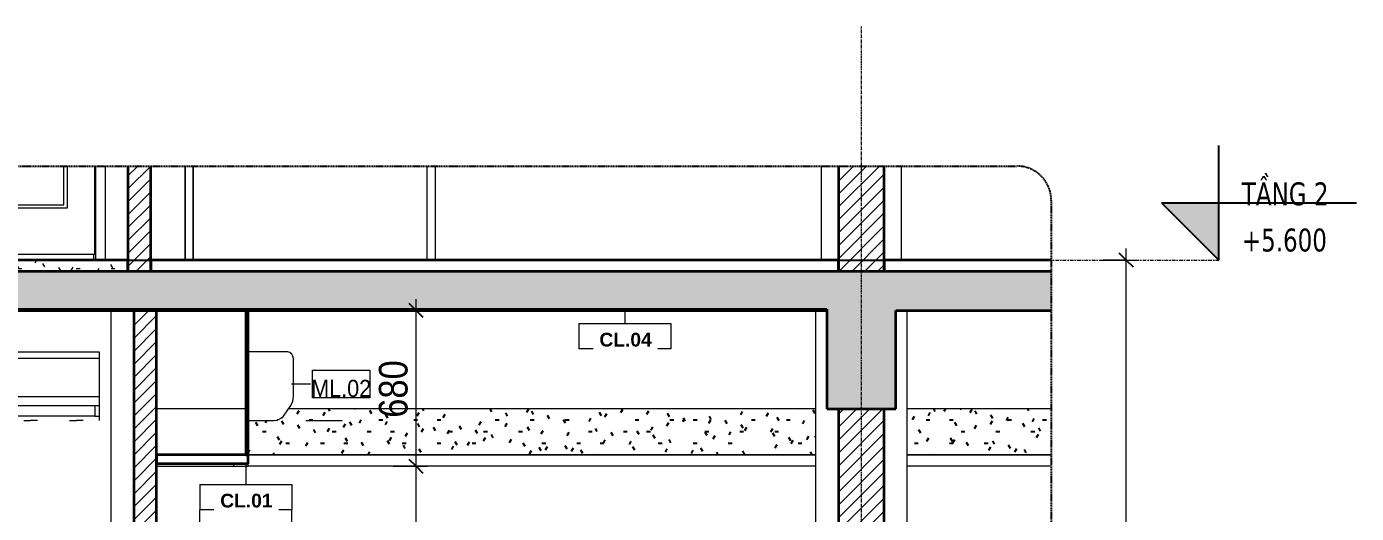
# Model space of a CAD drawing. Header units: millimetres. Extents: x 66631 to 260610, y 416 to 78637.
# Drawn here: x 151624 to 157426, y 4494 to 6619 of the extents above; entities that cross this region are included whole.
import ezdxf

# ---------------------------------------------------------------- set-up
doc = ezdxf.new("R2010")
doc.units = ezdxf.units.MM
for name, pattern in [('Centre', [31.75, 6.35, -4.7625, 15.875, -4.7625]), ('Dash', [6, 3, -3]), ('Grid Line', [22.225, 12.7, -3.175, 3.175, -3.175]), ('Hidden', [7.14375, 4.7625, -2.38125]), ('IMPORT-CENTER _2_', [40.64, 25.4, -5.08, 5.08, -5.08])]:
    doc.linetypes.add(name, pattern=pattern)
for name, color, linetype, lineweight in [('0-5', 130, 'Continuous', 5), ('A-ANNO-DIMS', 211, 'Continuous', 9), ('A-ANNO-DIMS-50', 211, 'Continuous', 9), ('A-CLNG', 13, 'Continuous', 18), ('A-CLNG-1', 250, 'Continuous', 35), ('A-CLNG-2', 7, 'Continuous', 18), ('A-CLNG-FNSH-1', 7, 'Continuous', 18), ('A-CLNG-IDEN', 151, 'Continuous', 9), ('A-CLNG-PATT-1', 7, 'Continuous', 18), ('A-CLNG-PATT-2', 31, 'Continuous', 25), ('A-DETL-GENF', 92, 'Continuous', 18), ('A-DETL-GENF-4', 92, 'Hidden', 25), ('A-DETL-GENF-5', 9, 'Continuous', 18), ('A-DETL-GENF-HDLN-1', 7, 'Dash', 18), ('A-DETL-MEDM', 33, 'Continuous', 35), ('A-DOOR', 31, 'Continuous', 18), ('A-DOOR-3', 7, 'Continuous', 18), ('A-DOOR-FRAM-1', 31, 'Continuous', 18), ('A-FLOR-FNSH-1', 250, 'Continuous', 35), ('A-FLOR-LEVL', 51, 'Continuous', 9), ('A-FLOR-LEVL-1', 51, 'Continuous', 25), ('A-FLOR-LEVL-2', 51, 'Centre', 9), ('A-FLOR-PATT-1', 253, 'Continuous', 18), ('A-FLOR-PATT-3', 67, 'Continuous', 18), ('A-WALL', 113, 'Continuous', 18), ('A-WALL-2', 250, 'Continuous', 35), ('A-WALL-3', 7, 'Continuous', 18), ('A-WALL-PATT-1', 9, 'Continuous', 18), ('A-WALL-PATT-2', 111, 'Continuous', 18), ('G-IMPT', 8, 'Continuous', 18), ('G-IMPT-4', 8, 'IMPORT-CENTER _2_', 18), ('M-EQPM', 50, 'Continuous', 18), ('M-EQPM-2', 7, 'Continuous', 18), ('M-EQPM-3', 50, 'Continuous', 25), ('M-EQPM-IDEN', 50, 'Continuous', 9), ('S-BEAM-2', 7, 'Continuous', 18), ('S-COLS-9', 7, 'Continuous', 18), ('S-GRID-1', 1, 'Grid Line', 9)]:
    doc.layers.add(name, color=color, linetype=linetype, lineweight=lineweight)
doc.styles.add('Arial_2', font='arial.ttf', dxfattribs={"width": 0.9, "height": 75})
doc.styles.add('Arial_B_3', font='arialbd.ttf', dxfattribs={"height": 60})
doc.styles.add('Tahoma_B_1', font='tahomabd.ttf', dxfattribs={"width": 0.85, "height": 100})
doc.styles.add('UTM Avo', font='', dxfattribs={"width": 0.9, "height": 125})
doc.styles.get('UTM Avo').set_extended_font_data('UTM Avo')
doc.dimstyles.new('1_Dim_chi_tiet_2_5', dxfattribs={"dimscale": 304.8, "dimtxt": 124.912619, "dimasz": 0.19685, "dimexe": 0.164042, "dimexo": 0.0625, "dimgap": 0.016404, "dimtad": 1, "dimdec": 0, "dimrnd": 5, "dimzin": 0, "dimdsep": 46, "dimtxsty": 'UTM Avo', "dimblk1": 'OBLIQUE', "dimblk2": 'OBLIQUE', "dimsah": 1, "dimcen": 0.09, "dimdle": 0.164042, "dimazin": 0, "dimtfac": 1, "dimtdec": 4, "dimtix": 1, "dimtmove": 0, "dimatfit": 3, "dimfxl": 0.328084, "dimfxlon": 1, "dimtvp": 1, "dimtolj": 1, "dimtzin": 0, "dimarcsym": 2})
pattern_1 = [(50, (-72898.96, 15875), (364.368, -31.878), [38.1, -419.1]), (355, (-72898.96, 15875), (-70.486, 382.113), [30.48, -335.28]), (100.451, (-72868.6, 15872.34), (293.885, 350.233), [32.38, -356.18]), (46.184, (-72898.96, 15976.6), (542.158, -84.086), [57.15, -628.65]), (96.636, (-72853.8, 15969.6), (474.805, 494.855), [48.57, -534.27]), (351.184, (-72898.96, 15976.6), (474.81, 494.85), [45.72, -502.92]), (21, (-72848.15, 15951.2), (303.2285, -204.5305), [38.1, -419.1]), (326, (-72848.15, 15951.2), (123.604, 368.376), [30.48, -335.28]), (71.451, (-72822.9, 15934.16), (426.834, 163.843), [32.38, -356.18]), (37.5, (-72898.96, 15875), (6.1766, 169.1102), [3.353, -327.863, 3.353, -337.007, -336.55]), (37.5, (-72898.96, 15875), (6.1766, 169.1102), [-671.576, 3.353, -333.197]), (7.5, (-72898.96, 15875), (133.639, 200.3615), [3.353, -190.703, 3.353, -320.243, -128.27]), (7.5, (-72898.96, 15875), (133.639, 200.3615), [-517.652, 3.353, -124.917]), (327.5, (-73012.24, 15875), (271.1818, -11.4584), [3.353, -123.647, 3.353, -392.887, -525.78]), (327.5, (-73012.24, 15875), (271.1818, -11.4584), [-523.24, 3.353, -522.427]), (317.5, (-73063.04, 15875), (296.2585, 50.853), [3.353, -161.747, 3.353, -259.791, -373.38]), (317.5, (-73063.04, 15875), (296.2585, 50.853), [-428.244, 3.353, -370.027]), (45, (-72898.96, 15875), (-125.7236, 125.7236), []), (45, (-72898.96, 16065.5), (-125.7236, 125.7236), [])]
pattern_2 = [(0, (-72898.955, 15875), (203.2, 50.8), [16.764, -135.636, 16.764, -135.636, -812.8]), (0, (-72898.955, 15875), (203.2, 50.8), [-304.8, 16.764, -288.036, 16.764, -135.636, -355.6]), (0, (-72898.955, 15875), (203.2, 50.8), [-762, 16.764, -84.836, 16.764, -237.236]), (120, (-72822.755, 15900.4), (-145.5941, 150.57636), [16.764, -135.636, 16.764, -135.636, -812.8]), (120, (-72822.755, 15900.4), (-145.5941, 150.57636), [-304.8, 16.764, -288.036, 16.764, -135.636, -355.6]), (120, (-72822.755, 15900.4), (-145.5941, 150.57636), [-762, 16.764, -84.836, 16.764, -237.236]), (240, (-72797.355, 16002), (-57.6059, -201.37636), [16.764, -135.636, 16.764, -135.636, -812.8]), (240, (-72797.355, 16002), (-57.6059, -201.37636), [-304.8, 16.764, -288.036, 16.764, -135.636, -355.6]), (240, (-72797.355, 16002), (-57.6059, -201.37636), [-762, 16.764, -84.836, 16.764, -237.236])]
pattern_3 = [(45, (-72898.955, 15875), (-28.28427, 28.28427), [])]
pattern_4 = [(45, (151520.05, 15875), (-28.28427, 28.28427), [])]

# ---------------------------------------------------------------- blocks, each defined once
blk = doc.blocks.new('NCV_TKTC_KET CAU_rvt-7-TKCS_CĂN HỘ LOẠI 1B - MẶT CẮT 6')
at = {"layer": 'A-FLOR-PATT-1'}
h = blk.add_hatch(dxfattribs=at)
h.set_pattern_fill('FP_24', color=256, style=0, pattern_type=2)
h.set_pattern_definition(pattern_1)
h.paths.add_polyline_path([(-73873.6, 5380), (-69302.6, 5380), (-69302.6, 5385), (-74052.6, 5385), (-74052.6, 5380), (-73992, 5380)])
h.paths.add_polyline_path([(-75827.6, 5380), (-74252.6, 5380), (-74252.6, 5385), (-75952.6, 5385), (-75952.6, 5380)])
h = blk.add_hatch(dxfattribs=at)
h.set_pattern_fill('FP_24', color=256, style=0, pattern_type=2)
h.set_pattern_definition(pattern_1)
h.paths.add_polyline_path([(-73873.6, 5380), (-69302.6, 5380), (-69302.6, 5385), (-74052.6, 5385), (-74052.6, 5380), (-73992, 5380)])
h.paths.add_polyline_path([(-75827.6, 5380), (-74252.6, 5380), (-74252.6, 5385), (-75952.6, 5385), (-75952.6, 5380)])
at = {"layer": 'A-FLOR-FNSH-1'}
blk.add_line((-74052.6, 5380), (-69302.6, 5380), dxfattribs=at)
at = {"layer": 'S-BEAM-2'}
for p, q in [((-71837.6, 4950), (-72227.6, 4950)), ((-69352.6, 4950), (-71652.6, 4950)), ((-68324.1, 4950), (-68952.6, 4950))]:
    blk.add_line(p, q, dxfattribs=at)
at = {"layer": 'S-COLS-9'}
for p, q in [((-69327.6, 6010.3), (-69327.6, 5600)), ((-68977.6, 5600), (-68977.6, 6010.3)), ((-69352.6, 5380), (-69352.6, 2200)), ((-68952.6, 2200), (-68952.6, 5380))]:
    blk.add_line(p, q, dxfattribs=at)
blk = doc.blocks.new('DOOR_CW_01 CANH MO-PANEL KINH - DIW_01-900x2200-CỬA GỖ VÂN LAMINATE-553393-TKCS_CĂN HỘ LOẠI 1B - MẶT CẮT 6')
at = {"layer": 'A-DETL-GENF-HDLN-1'}
blk.add_line((-73312.6, 5600), (-72999.1, 6010.3), dxfattribs=at)
at = {"layer": 'A-DOOR-3'}
for p, q in [((-73352.6, 5600), (-73352.6, 6010.3)), ((-73312.6, 6010.3), (-73312.6, 5600)), ((-73307.6, 6010.3), (-73307.6, 5626)), ((-73187.6, 5826), (-73187.6, 6010.3)), ((-73172.6, 6010.3), (-73172.6, 5841)), ((-72632.6, 5841), (-72632.6, 6010.3)), ((-72617.6, 6010.3), (-72617.6, 5826)), ((-72497.6, 5626), (-72497.6, 6010.3)), ((-72492.6, 5600), (-72492.6, 6010.3)), ((-72452.6, 6010.3), (-72452.6, 5600)), ((-72617.6, 5826), (-73187.6, 5826)), ((-73172.6, 5841), (-72632.6, 5841)), ((-73307.6, 5626), (-72497.6, 5626)), ((-73302.6, 5626), (-73302.6, 5600)), ((-72502.6, 5626), (-72502.6, 5600))]:
    blk.add_line(p, q, dxfattribs=at)
blk = doc.blocks.new('NCV_TKTC_TANG 2_rvt-6-TKCS_CĂN HỘ LOẠI 1B - MẶT CẮT 6')
at = {"layer": 'A-FLOR-PATT-3'}
h = blk.add_hatch(dxfattribs=at)
h.set_pattern_fill('FP_25', color=256, style=0, pattern_type=2)
h.set_pattern_definition(pattern_2)
h.paths.add_polyline_path([(-75952.6, 5550), (-72352.6, 5550), (-72352.6, 5600), (-75952.6, 5600)])
at = {"layer": 'A-WALL-PATT-1'}
h = blk.add_hatch(dxfattribs=at)
h.set_pattern_fill('FP_22', color=256, style=0, pattern_type=2)
h.set_pattern_definition(pattern_3)
h.paths.add_polyline_path([(-72352.6, 5550), (-72252.6, 5550), (-72252.6, 6010.3), (-72352.6, 6010.3), (-72352.6, 5600)])
at = {"layer": 'A-FLOR-FNSH-1'}
for p, q in [((-72352.6, 5600), (-75952.6, 5600)), ((-72352.6, 5550), (-72352.6, 5600)), ((-69252.5, 5600), (-72252.6, 5600)), ((-72252.6, 5600), (-72252.6, 5550)), ((-69252.5, 5550), (-69252.5, 5600)), ((-68324.1, 5600), (-69052.6, 5600)), ((-69052.6, 5600), (-69052.6, 5550))]:
    blk.add_line(p, q, dxfattribs=at)
at = {"layer": 'A-WALL-2'}
for p, q in [((-72352.6, 6010.3), (-72352.6, 5550)), ((-72252.6, 5550), (-72252.6, 6010.3))]:
    blk.add_line(p, q, dxfattribs=at)
at = {"layer": 'A-WALL-3'}
for p, q in [((-72452.6, 6010.3), (-72452.6, 5700)), ((-72452.6, 5700), (-72452.6, 5600))]:
    blk.add_line(p, q, dxfattribs=at)
at = {"layer": 'A-DOOR'}
blk.add_blockref('DOOR_CW_01 CANH MO-PANEL KINH - DIW_01-900x2200-CỬA GỖ VÂN LAMINATE-553393-TKCS_CĂN HỘ LOẠI 1B - MẶT CẮT 6', (0, 0), dxfattribs=at)
blk = doc.blocks.new('CL_01-VÁCH DỰNG THẠCH CAO CĂN HỘ LOẠI 1-11B - CL_01-VÁCH DỰNG THẠCH CAO CĂN HỘ LOẠI 1-11-821613-TKCS_CĂN HỘ LOẠI 1B - MẶT CẮT 6')
at = {"layer": 'A-CLNG-PATT-2'}
h = blk.add_hatch(dxfattribs=at)
h.set_pattern_fill('FP_25', color=256, style=0, pattern_type=2)
h.set_pattern_definition(pattern_2)
h.paths.add_polyline_path([(-68952.6, 4750), (-68324.1, 4750), (-68324.1, 4950), (-68952.6, 4950)])
at = {"layer": 'A-CLNG-2'}
blk.add_line((-68324.1, 4750), (-68952.6, 4750), dxfattribs=at)
blk = doc.blocks.new('CL_01-VÁCH DỰNG THẠCH CAO CĂN HỘ LOẠI 1-11D - CL_01-VÁCH DỰNG THẠCH CAO CĂN HỘ LOẠI 1-11-821661-TKCS_CĂN HỘ LOẠI 1B - MẶT CẮT 6')
at = {"layer": 'A-CLNG-PATT-2'}
h = blk.add_hatch(dxfattribs=at)
h.set_pattern_fill('FP_25', color=256, style=0, pattern_type=2)
h.set_pattern_definition(pattern_2)
h.paths.add_polyline_path([(-69352.6, 4750), (-69352.6, 4950), (-71652.6, 4950), (-71674.2, 4919.1), (-71682.6, 4911.1), (-71692.6, 4905), (-71703.6, 4901.3), (-71715.2, 4900), (-71827.6, 4900), (-71827.6, 4750), (-69391, 4750)])
at = {"layer": 'A-CLNG-1'}
for p, q in [((-71827.6, 5380), (-71837.6, 5380)), ((-71837.6, 5380), (-71837.6, 4750)), ((-71827.6, 4750), (-71827.6, 5380)), ((-71837.6, 4750), (-71827.6, 4750))]:
    blk.add_line(p, q, dxfattribs=at)
at = {"layer": 'A-CLNG-2'}
blk.add_line((-69352.6, 4750), (-71827.6, 4750), dxfattribs=at)
blk = doc.blocks.new('Air_Conditioner_on_wall_20381 - Air_Conditioner_on_wall_20381-806652-TKCS_CĂN HỘ LOẠI 1B - MẶT CẮT 6')
at = {"layer": 'M-EQPM-2'}
for p, q in [((-71655.4, 5200), (-71827.6, 5200)), ((-71630.2, 5004.1), (-71630.2, 5170)), ((-71674.2, 4919.1), (-71642.2, 4964.8)), ((-71827.6, 4900), (-71715.2, 4900)), ((-71576.7, 4900), (-71418.5, 4900)), ((-71576.7, 4900), (-71418.5, 4900)), ((-71576.7, 4900), (-71418.5, 4900)), ((-71576.7, 4900), (-71418.5, 4900)), ((-71448.4, 4900), (-71418.5, 4900)), ((-71448.4, 4900), (-71418.5, 4900)), ((-71448.4, 4900), (-71418.5, 4900)), ((-71448.4, 4900), (-71418.5, 4900)), ((-71448.4, 4900), (-71418.5, 4900)), ((-71448.4, 4900), (-71418.5, 4900)), ((-71448.4, 4900), (-71418.5, 4900)), ((-71448.4, 4900), (-71418.5, 4900))]:
    blk.add_line(p, q, dxfattribs=at)
for centre, radius, start, end in [((-71663.3, 5167.8), 33.1, 3.79441, 76.20559), ((-71709.5, 5006.8), 79.3, 328.02608, 358.02608), ((-71715.2, 4953.6), 53.6, 270.01668, 319.98332)]:
    blk.add_arc(centre, radius, start, end, dxfattribs=at)
blk = doc.blocks.new('Air_Conditioner_on_wall_20381 - Air_Conditioner_on_wall_20381-V85-TKCS_CĂN HỘ LOẠI 1B - MẶT CẮT 6')
at = {"layer": 'M-EQPM-2'}
for p, q in [((-73277.6, 5170), (-73277.6, 5200)), ((-73277.6, 5200), (-72477.6, 5200)), ((-73277.6, 5004.1), (-73277.6, 5170)), ((-72477.6, 5170), (-73277.6, 5170)), ((-72477.6, 5200), (-72477.6, 5170)), ((-72477.6, 5170), (-72477.6, 5004.1)), ((-73277.6, 4964.8), (-73277.6, 5004.1)), ((-73277.6, 5004.1), (-72477.6, 5004.1)), ((-72477.6, 5004.1), (-72477.6, 4964.8)), ((-73277.6, 4919.1), (-73277.6, 4964.8)), ((-73277.6, 4964.8), (-73165.6, 4964.8)), ((-73165.6, 4964.8), (-72497.6, 4964.8)), ((-73165.6, 4919.1), (-73165.6, 4964.8)), ((-72497.6, 4964.8), (-72477.6, 4964.8)), ((-72497.6, 4964.8), (-72497.6, 4919.1)), ((-72477.6, 4964.8), (-72477.6, 4919.1)), ((-73277.6, 4900), (-73277.6, 4919.1)), ((-73277.6, 4919.1), (-73165.6, 4919.1)), ((-73207.5, 4900), (-73177.6, 4900)), ((-73147.6, 4900), (-73177.6, 4900)), ((-72497.6, 4919.1), (-73165.6, 4919.1)), ((-73007.5, 4900), (-72977.6, 4900)), ((-72947.6, 4900), (-72977.6, 4900)), ((-72807.5, 4900), (-72777.6, 4900)), ((-72747.6, 4900), (-72777.6, 4900)), ((-72607.5, 4900), (-72577.6, 4900)), ((-72547.6, 4900), (-72577.6, 4900)), ((-72497.6, 4919.1), (-72477.6, 4919.1)), ((-72477.6, 4919.1), (-72477.6, 4900))]:
    blk.add_line(p, q, dxfattribs=at)
blk = doc.blocks.new('NCV_TKTC_TANG 1_rvt-6-TKCS_CĂN HỘ LOẠI 1B - MẶT CẮT 6')
at = {"layer": 'A-CLNG-PATT-1'}
h = blk.add_hatch(dxfattribs=at)
h.set_pattern_fill('FP_26', color=256, style=0, pattern_type=2)
h.set_pattern_definition([(0, (-72898.96, 15875), (406.4, 101.6), [16.764, -288.036, 16.764, -288.036, -1625.6]), (0, (-72898.96, 15875), (406.4, 101.6), [-609.6, 16.764, -592.836, 16.764, -288.036, -711.2]), (0, (-72898.96, 15875), (406.4, 101.6), [-1524, 16.764, -186.436, 16.764, -491.236]), (120, (-72746.55, 15925.8), (-291.1882, 301.1527), [16.764, -288.036, 16.764, -288.036, -1625.6]), (120, (-72746.55, 15925.8), (-291.1882, 301.1527), [-609.6, 16.764, -592.836, 16.764, -288.036, -711.2]), (120, (-72746.55, 15925.8), (-291.1882, 301.1527), [-1524, 16.764, -186.436, 16.764, -491.236]), (240, (-72695.76, 16129), (-115.2118, -402.7527), [16.764, -288.036, 16.764, -288.036, -1625.6]), (240, (-72695.76, 16129), (-115.2118, -402.7527), [-609.6, 16.764, -592.836, 16.764, -288.036, -711.2]), (240, (-72695.76, 16129), (-115.2118, -402.7527), [-1524, 16.764, -186.436, 16.764, -491.236])])
h.paths.add_polyline_path([(-72077.6, 4700), (-71827.6, 4700), (-71827.6, 4710), (-72227.6, 4710), (-72227.6, 4700)])
at = {"layer": 'A-WALL-PATT-1'}
h = blk.add_hatch(dxfattribs=at)
h.set_pattern_fill('FP_22', color=256, style=0, pattern_type=2)
h.set_pattern_definition(pattern_3)
h.paths.add_polyline_path([(-72327.6, 2150), (-72227.6, 2150), (-72227.6, 5380), (-72327.6, 5380), (-72327.6, 2196.1)])
at = {"layer": 'A-CLNG-1'}
for p, q in [((-71827.6, 4750), (-72227.6, 4750)), ((-72227.6, 4750), (-72227.6, 4710)), ((-71827.6, 4710), (-72227.6, 4710)), ((-71827.6, 4710), (-71827.6, 4750))]:
    blk.add_line(p, q, dxfattribs=at)
at = {"layer": 'A-CLNG-2'}
for p, q in [((-71827.6, 4750), (-69352.6, 4750)), ((-69352.6, 4700), (-71827.6, 4700)), ((-68952.6, 4750), (-68324.1, 4750)), ((-68324.1, 4700), (-68952.6, 4700))]:
    blk.add_line(p, q, dxfattribs=at)
at = {"layer": 'A-CLNG-FNSH-1'}
for p, q in [((-72227.6, 4710), (-72227.6, 4700)), ((-72227.6, 4700), (-71827.6, 4700)), ((-71827.6, 4700), (-71827.6, 4710))]:
    blk.add_line(p, q, dxfattribs=at)
at = {"layer": 'A-WALL-2'}
for p, q in [((-72327.6, 5380), (-72327.6, 2150)), ((-72227.6, 5380), (-72327.6, 5380)), ((-72227.6, 2150), (-72227.6, 5380))]:
    blk.add_line(p, q, dxfattribs=at)
at = {"layer": 'S-COLS-9'}
blk.add_line((-72427.6, 5380), (-72427.6, 2200), dxfattribs=at)
at = {"layer": 'A-CLNG'}
for name in ['CL_01-VÁCH DỰNG THẠCH CAO CĂN HỘ LOẠI 1-11D - CL_01-VÁCH DỰNG THẠCH CAO CĂN HỘ LOẠI 1-11-821661-TKCS_CĂN HỘ LOẠI 1B - MẶT CẮT 6', 'CL_01-VÁCH DỰNG THẠCH CAO CĂN HỘ LOẠI 1-11B - CL_01-VÁCH DỰNG THẠCH CAO CĂN HỘ LOẠI 1-11-821613-TKCS_CĂN HỘ LOẠI 1B - MẶT CẮT 6']:
    blk.add_blockref(name, (0, 0), dxfattribs=at)
at = {"layer": 'M-EQPM'}
for name in ['Air_Conditioner_on_wall_20381 - Air_Conditioner_on_wall_20381-V85-TKCS_CĂN HỘ LOẠI 1B - MẶT CẮT 6', 'Air_Conditioner_on_wall_20381 - Air_Conditioner_on_wall_20381-806652-TKCS_CĂN HỘ LOẠI 1B - MẶT CẮT 6']:
    blk.add_blockref(name, (0, 0), dxfattribs=at)
blk = doc.blocks.new('FD_05 - FD_05-1000x2200mm-835434-TKCS_CĂN HỘ LOẠI 1B - MẶT CẮT 6')
at = {"layer": 'A-DOOR'}
for p, q in [((-72067.6, 6010.3), (-72067.6, 5600)), ((-71047.6, 5600), (-71047.6, 6010.3))]:
    blk.add_line(p, q, dxfattribs=at)
at = {"layer": 'A-DOOR-FRAM-1'}
for p, q in [((-72102.6, 6010.3), (-72102.6, 5600)), ((-72067.6, 5600), (-72067.6, 6010.3)), ((-71047.6, 5600), (-71047.6, 6010.3)), ((-71012.6, 6010.3), (-71012.6, 5600))]:
    blk.add_line(p, q, dxfattribs=at)
blk = doc.blocks.new('TKTC_XREF_251221_MB TANG 2-7 - TKTC_XREF_260130_MB TANG 2-5_dwg_$cc-4746805-TKCS_CĂN HỘ LOẠI 1B - MẶT CẮT 6')
at = {"layer": 'G-IMPT-4'}
for p, q in [((-69409.2, 5600), (-69256.2, 5600)), ((-69332.7, 5600), (-69332.7, 5600))]:
    blk.add_line(p, q, dxfattribs=at)
at = {"layer": 'M-EQPM'}
for p, q in [((-69332.7, 5600), (-69389.5, 5600)), ((-69389.5, 5600), (-69275.8, 5600)), ((-69386.8, 5600), (-69332.7, 5600)), ((-69278.6, 5600), (-69386.8, 5600)), ((-69332.7, 5600), (-69278.6, 5600)), ((-69275.8, 5600), (-69332.7, 5600))]:
    blk.add_line(p, q, dxfattribs=at)
blk = doc.blocks.new('TKTC_XREF_251221_MB TANG 2-7 - TKTC_XREF_260130_MB TANG 2-5_dwg_CUM U_DN100-V86-TKCS_CĂN HỘ LOẠI 1B - MẶT CẮT 6')
at = {"layer": 'G-IMPT'}
for p, q in [((-69402.4, 5600), (-69404.3, 5600)), ((-69404.3, 5600), (-69389, 5600)), ((-69402.4, 5600), (-69399.5, 5600)), ((-69390.9, 5600), (-69402.4, 5600)), ((-69400.9, 5600), (-69392.3, 5600)), ((-69263, 5600), (-69400.6, 5600)), ((-69399.5, 5600), (-69393.7, 5600)), ((-69399.2, 5600), (-69398.2, 5600)), ((-69399.2, 5600), (-69394.1, 5600)), ((-69398.2, 5600), (-69395, 5600)), ((-69398.2, 5600), (-69395, 5600)), ((-69398.2, 5600), (-69395, 5600)), ((-69395, 5600), (-69394.1, 5600)), ((-69393.7, 5600), (-69390.9, 5600)), ((-69270.9, 5600), (-69392.6, 5600)), ((-69392.6, 5600), (-69388.6, 5600)), ((-69389, 5600), (-69390.9, 5600)), ((-69274.9, 5600), (-69388.6, 5600)), ((-69270.9, 5600), (-69274.9, 5600)), ((-69272.7, 5600), (-69274.6, 5600)), ((-69274.6, 5600), (-69259.3, 5600)), ((-69272.7, 5600), (-69269.8, 5600)), ((-69261.2, 5600), (-69272.7, 5600)), ((-69271.3, 5600), (-69262.6, 5600)), ((-69269.8, 5600), (-69264.1, 5600)), ((-69269.5, 5600), (-69268.5, 5600)), ((-69269.5, 5600), (-69264.4, 5600)), ((-69268.5, 5600), (-69265.4, 5600)), ((-69268.5, 5600), (-69265.4, 5600)), ((-69268.5, 5600), (-69265.4, 5600)), ((-69265.4, 5600), (-69264.4, 5600)), ((-69264.1, 5600), (-69261.2, 5600)), ((-69259.3, 5600), (-69261.2, 5600))]:
    blk.add_line(p, q, dxfattribs=at)
blk = doc.blocks.new('TKTC_XREF_251221_MB TANG 2-7 - TKTC_XREF_260130_MB TANG 2-5_dwg_THU NUOC - THU NUOC-444531-TKCS_MB TẦNG 1-4746810-TKCS_CĂN HỘ LOẠI 1B - MẶT CẮT 6')
at = {"layer": 'G-IMPT'}
for p, q in [((-76154.5, 5600), (-76304.5, 5600)), ((-76304.5, 5600), (-76154.5, 5600)), ((-76179.5, 5600), (-76279.5, 5600)), ((-76279.5, 5600), (-76179.5, 5600)), ((-76184.5, 5600), (-76274.5, 5600)), ((-76274.5, 5600), (-76184.5, 5600)), ((-76274.5, 5600), (-76184.5, 5600)), ((-76184.5, 5600), (-76274.5, 5600)), ((-76261.6, 5600), (-76261.6, 5600)), ((-76261.6, 5600), (-76261.6, 5600)), ((-76261.6, 5600), (-76261.6, 5600)), ((-76261.6, 5600), (-76237.5, 5600)), ((-76237.5, 5600), (-76261.6, 5600)), ((-76197.4, 5600), (-76261.6, 5600)), ((-76261.6, 5600), (-76197.4, 5600)), ((-76197.4, 5600), (-76261.6, 5600)), ((-76261.6, 5600), (-76197.4, 5600)), ((-76249.3, 5600), (-76249.3, 5600)), ((-76249.3, 5600), (-76249.3, 5600)), ((-76209.8, 5600), (-76249.3, 5600)), ((-76249.3, 5600), (-76209.8, 5600)), ((-76209.8, 5600), (-76249.3, 5600)), ((-76249.3, 5600), (-76209.8, 5600)), ((-76239.4, 5600), (-76239.4, 5600)), ((-76239.4, 5600), (-76239.4, 5600)), ((-76219.7, 5600), (-76239.4, 5600)), ((-76239.4, 5600), (-76219.7, 5600)), ((-76219.7, 5600), (-76239.4, 5600)), ((-76239.4, 5600), (-76219.7, 5600)), ((-76197.4, 5600), (-76221.5, 5600)), ((-76221.5, 5600), (-76197.4, 5600)), ((-76219.7, 5600), (-76219.7, 5600)), ((-76219.7, 5600), (-76219.7, 5600)), ((-76209.8, 5600), (-76209.8, 5600)), ((-76209.8, 5600), (-76209.8, 5600)), ((-76197.4, 5600), (-76197.4, 5600)), ((-76197.4, 5600), (-76197.4, 5600)), ((-76197.4, 5600), (-76197.4, 5600))]:
    blk.add_line(p, q, dxfattribs=at)
blk = doc.blocks.new('TKTC_XREF_251221_MB TANG 2-7 - TKTC_XREF_251221_MB TANG 2-7-2039446-TKCS_CĂN HỘ LOẠI 1B - MẶT CẮT 6')
at = {"layer": 'M-EQPM'}
for p, q in [((-69404.4, 5600), (-69404.1, 5600)), ((-69254, 5600), (-69404.4, 5600)), ((-69253.8, 5600), (-69404.2, 5600)), ((-69404.2, 5600), (-69253.8, 5600)), ((-69404.1, 5600), (-69253.7, 5600)), ((-69253.7, 5600), (-69254, 5600))]:
    blk.add_line(p, q, dxfattribs=at)
at = {"layer": 'M-EQPM-3'}
for p, q in [((-77177.6, 5600), (-72452.6, 5600)), ((-72452.6, 5600), (-68324.1, 5600))]:
    blk.add_line(p, q, dxfattribs=at)
for name, p in [('TKTC_XREF_251221_MB TANG 2-7 - TKTC_XREF_260130_MB TANG 2-5_dwg_THU NUOC - THU NUOC-444531-TKCS_MB TẦNG 1-4746810-TKCS_CĂN HỘ LOẠI 1B - MẶT CẮT 6', (6799.3, 0)), ('TKTC_XREF_251221_MB TANG 2-7 - TKTC_XREF_260130_MB TANG 2-5_dwg_$cc-4746805-TKCS_CĂN HỘ LOẠI 1B - MẶT CẮT 6', (0, 0)), ('TKTC_XREF_251221_MB TANG 2-7 - TKTC_XREF_260130_MB TANG 2-5_dwg_CUM U_DN100-V86-TKCS_CĂN HỘ LOẠI 1B - MẶT CẮT 6', (0, 0))]:
    blk.add_blockref(name, p)
blk = doc.blocks.new('BORDER VIEW - BORDER VIEW-3686277-TKCS_CĂN HỘ LOẠI 1B - MẶT CẮT 6')
at = {"layer": 'A-DETL-GENF-4'}
for p, q in [((-77802.6, 6010.3), (-68474.1, 6010.3)), ((-68324.1, 5860.3), (-68324.1, 1690))]:
    blk.add_line(p, q, dxfattribs=at)
blk.add_arc((-68474.1, 5860.3), 150, 360, 90, dxfattribs=at)
blk = doc.blocks.new('Level - CAO ĐỘ LEVEL-350587-TKCS_CĂN HỘ LOẠI 1B - MẶT CẮT 6')
at = {"layer": 'A-FLOR-LEVL'}
blk.add_hatch(color=256, dxfattribs=at).paths.add_polyline_path([(-67592.7, 2450), (-67592.7, 2200), (-67842.7, 2450)])
at = {"layer": 'A-FLOR-LEVL-1'}
for p, q in [((-67592.7, 2200), (-67592.7, 2700)), ((-67842.7, 2450), (-67592.7, 2200)), ((-67842.7, 2450), (-66992.7, 2450))]:
    blk.add_line(p, q, dxfattribs=at)
blk = doc.blocks.new('DIMBLOCK106-TKCS_CĂN HỘ LOẠI 1B - MẶT CẮT 6')
at = {"layer": 'A-ANNO-DIMS-50', "lineweight": 25}
for p, q in [((156421.7, 5600), (156391.7, 5630)), ((156421.7, 5600), (156451.7, 5570)), ((156421.7, 2200), (156391.7, 2230)), ((156421.7, 2200), (156451.7, 2170))]:
    blk.add_line(p, q, dxfattribs=at)
at = {"layer": 'A-ANNO-DIMS-50'}
for p, q in [((156421.7, 2150), (156421.7, 5650)), ((156321.7, 5600), (156471.7, 5600)), ((156421.7, 5600), (156321.7, 5600)), ((156321.7, 2200), (156471.7, 2200)), ((156421.7, 2200), (156321.7, 2200))]:
    blk.add_line(p, q, dxfattribs=at)
at = {"layer": 'A-ANNO-DIMS-50', "color": 0, "insert": (156259.3, 3728.8), "char_height": 125, "width": 410.824, "attachment_point": 1, "rotation": 90, "line_spacing_factor": 1.110334, "style": 'UTM Avo'}
blk.add_mtext('3400', dxfattribs=at)
blk = doc.blocks.new('_Oblique')
at = {"color": 0, "linetype": 'ByBlock', "lineweight": -2}
blk.add_line((-0.5, -0.5), (0.5, 0.5), dxfattribs=at)
blk = doc.blocks.new('M_ME Tag - Boxed-4073756-TKCS_CĂN HỘ LOẠI 1B - MẶT CẮT 6')
at = {"layer": 'M-EQPM-IDEN'}
for p, q in [((-71546.8, 4999.1), (-71546.8, 5119.1)), ((-71546.8, 5119.1), (-71296.8, 5119.1)), ((-71296.8, 5119.1), (-71296.8, 4999.1)), ((-71296.8, 4999.1), (-71546.8, 4999.1))]:
    blk.add_line(p, q, dxfattribs=at)
blk = doc.blocks.new('DIMBLOCK115-TKCS_CĂN HỘ LOẠI 1B - MẶT CẮT 6')
at = {"layer": 'A-ANNO-DIMS-50'}
for p, q in [((153223.5, 4700), (153373.5, 4700)), ((153323.5, 4700), (153223.5, 4700)), ((153323.5, 2150), (153323.5, 4700)), ((153223.5, 2200), (153373.5, 2200)), ((153323.5, 2200), (153223.5, 2200))]:
    blk.add_line(p, q, dxfattribs=at)
at = {"layer": 'A-ANNO-DIMS-50', "lineweight": 25}
for p, q in [((153323.5, 4700), (153293.5, 4730)), ((153323.5, 4700), (153353.5, 4670)), ((153323.5, 2200), (153293.5, 2230)), ((153323.5, 2200), (153353.5, 2170))]:
    blk.add_line(p, q, dxfattribs=at)
at = {"layer": 'A-ANNO-DIMS-50', "color": 0, "insert": (153161.2, 3278.8), "char_height": 125, "width": 410.824, "attachment_point": 1, "rotation": 90, "line_spacing_factor": 1.110334, "style": 'UTM Avo'}
blk.add_mtext('2500', dxfattribs=at)
blk = doc.blocks.new('DIMBLOCK116-TKCS_CĂN HỘ LOẠI 1B - MẶT CẮT 6')
at = {"layer": 'A-ANNO-DIMS-50', "lineweight": 25}
for p, q in [((153323.5, 5380), (153293.5, 5410)), ((153323.5, 5380), (153353.5, 5350)), ((153323.5, 4700), (153293.5, 4730)), ((153323.5, 4700), (153353.5, 4670))]:
    blk.add_line(p, q, dxfattribs=at)
at = {"layer": 'A-ANNO-DIMS-50'}
for p, q in [((153323.5, 4700), (153323.5, 5430)), ((153223.5, 5380), (153373.5, 5380)), ((153323.5, 5380), (153223.5, 5380)), ((153223.5, 4700), (153373.5, 4700)), ((153323.5, 4700), (153223.5, 4700))]:
    blk.add_line(p, q, dxfattribs=at)
at = {"layer": 'A-ANNO-DIMS-50', "color": 0, "insert": (153161.2, 4911.6), "char_height": 125, "width": 308.118, "attachment_point": 1, "rotation": 90, "line_spacing_factor": 1.110334, "style": 'UTM Avo'}
blk.add_mtext('680', dxfattribs=at)
blk = doc.blocks.new('M_Ceiling Tag w Height - M_Ceiling Tag-4076437-TKCS_CĂN HỘ LOẠI 1B - MẶT CẮT 6')
at = {"layer": 'A-CLNG-IDEN'}
for p, q in [((-70384.8, 5323.3), (-70384.8, 5212.1)), ((-70384.8, 5323.3), (-69983.7, 5323.3)), ((-69983.7, 5323.3), (-69983.7, 5212.1)), ((-69983.7, 5212.1), (-70384.8, 5212.1))]:
    blk.add_line(p, q, dxfattribs=at)
blk = doc.blocks.new('M_Ceiling Tag w Height - M_Ceiling Tag w Height-4076435-TKCS_CĂN HỘ LOẠI 1B - MẶT CẮT 6')
at = {"layer": 'A-CLNG-IDEN'}
for p, q in [((-72039.3, 4620.6), (-72039.3, 4509.4)), ((-72039.3, 4620.6), (-71638.1, 4620.6)), ((-71638.1, 4620.6), (-71638.1, 4509.4)), ((-72039.3, 4398.1), (-72039.3, 4509.4)), ((-71638.1, 4509.4), (-72039.3, 4509.4)), ((-71638.1, 4398.1), (-71638.1, 4509.4)), ((-72039.3, 4398.1), (-71638.1, 4398.1))]:
    blk.add_line(p, q, dxfattribs=at)

msp = doc.modelspace()

# ---------------------------------------------------------------- hatches: boundary and pattern name
at = {"layer": 'A-DETL-GENF-5'}
h = msp.add_hatch(dxfattribs=at)
h.set_pattern_fill('FP_24', color=256, style=0, pattern_type=2)
h.set_pattern_definition([(50, (151520.05, 15875), (364.368, -31.878), [38.1, -419.1]), (355, (151520.05, 15875), (-70.486, 382.113), [30.48, -335.28]), (100.451, (151550.4, 15872.34), (293.885, 350.233), [32.38, -356.18]), (46.184, (151520.05, 15976.6), (542.158, -84.086), [57.15, -628.65]), (96.636, (151565.23, 15969.6), (474.805, 494.855), [48.57, -534.27]), (351.184, (151520.05, 15976.6), (474.81, 494.85), [45.72, -502.92]), (21, (151570.85, 15951.2), (303.2285, -204.5305), [38.1, -419.1]), (326, (151570.85, 15951.2), (123.604, 368.376), [30.48, -335.28]), (71.451, (151596.12, 15934.16), (426.834, 163.843), [32.38, -356.18]), (37.5, (151520.05, 15875), (6.1766, 169.1102), [3.353, -327.863, 3.353, -337.007, -336.55]), (37.5, (151520.05, 15875), (6.1766, 169.1102), [-671.576, 3.353, -333.197]), (7.5, (151520.05, 15875), (133.6389, 200.3615), [3.353, -190.703, 3.353, -320.243, -128.27]), (7.5, (151520.05, 15875), (133.6389, 200.3615), [-517.652, 3.353, -124.917]), (327.5, (151406.76, 15875), (271.1818, -11.4584), [3.353, -123.647, 3.353, -392.887, -525.78]), (327.5, (151406.76, 15875), (271.1818, -11.4584), [-523.24, 3.353, -522.427]), (317.5, (151355.96, 15875), (296.2585, 50.853), [3.353, -161.747, 3.353, -259.791, -373.38]), (317.5, (151355.96, 15875), (296.2585, 50.853), [-428.244, 3.353, -370.027]), (45, (151520.05, 15875), (-125.7236, 125.7236), []), (45, (151520.05, 16065.5), (-125.7236, 125.7236), [])])
h.paths.add_polyline_path([(155116.4, 1550), (155416.4, 1550.5), (155416.4, 1980), (156095, 1980), (156095, 2150), (148491.4, 2150), (148491.4, 1650), (148691.4, 1650), (148691.4, 1980), (150166.4, 1980), (150166.4, 1750), (150366.4, 1750), (150366.4, 1980), (155116.4, 1980), (155116.4, 1550.4)])
h.paths.add_polyline_path([(146916.4, 1550), (147241.4, 1550), (147241.4, 2130), (146466.4, 2130), (146466.4, 1960), (146916.4, 1960), (146916.4, 1930)])
h.paths.add_polyline_path([(155166.4, 4950), (155416.4, 4950), (155416.4, 5380), (156095, 5380), (156095, 5550), (148366.4, 5550), (148366.4, 5500), (147166.4, 5500), (147166.4, 5530), (146466.4, 5530), (146466.4, 5360), (146916.4, 5360), (146916.4, 4950), (147216.4, 4950), (147216.4, 5330), (148466.4, 5330), (148466.4, 5385), (150166.4, 5385), (150166.4, 5150), (150366.4, 5150), (150366.4, 5385), (155116.4, 5385), (155116.4, 4950)])
at = {"layer": 'A-WALL-PATT-2'}
h = msp.add_hatch(dxfattribs=at)
h.set_pattern_fill('FP_22', color=256, style=0, pattern_type=2)
h.set_pattern_definition(pattern_4)
h.paths.add_polyline_path([(155366.4, 5550), (155366.4, 6010.3), (155166.4, 6010.3), (155166.4, 5550), (155348.2, 5550)])
h = msp.add_hatch(dxfattribs=at)
h.set_pattern_fill('FP_22', color=256, style=0, pattern_type=2)
h.set_pattern_definition(pattern_4)
h.paths.add_polyline_path([(155166.4, 2150), (155366.4, 2150), (155366.4, 4950), (155166.4, 4950), (155166.4, 3859.4)])

# ---------------------------------------------------------------- linework, layer by layer
at = {"layer": 'A-CLNG-IDEN'}
for p, q in [((154234.7, 5378.5), (154234.7, 5323.3)), ((152580.3, 4712.8), (152580.3, 4620.6))]:
    msp.add_line(p, q, dxfattribs=at)
at = {"layer": 'A-DETL-MEDM'}
for p, q in [((156095, 5550), (148366.4, 5550)), ((150366.4, 5385), (155116.4, 5385)), ((155116.4, 5385), (155116.4, 4950)), ((155416.4, 4950), (155416.4, 5380)), ((155416.4, 5380), (156095, 5380)), ((155116.4, 4950), (155416.4, 4950))]:
    msp.add_line(p, q, dxfattribs=at)
at = {"layer": 'A-FLOR-LEVL-2'}
msp.add_line((145687.7, 5600), (156826.3, 5600), dxfattribs=at)
at = {"layer": 'A-WALL'}
for p, q in [((152316.4, 5600), (152316.4, 6010.3)), ((153406.4, 6010.3), (153406.4, 5600))]:
    msp.add_line(p, q, dxfattribs=at)
at = {"layer": 'A-WALL-2'}
for p, q in [((155166.4, 6010.3), (155166.4, 5550)), ((155366.4, 5550), (155366.4, 6010.3)), ((155166.4, 4950), (155166.4, 2150)), ((155366.4, 2150), (155366.4, 4950))]:
    msp.add_line(p, q, dxfattribs=at)
at = {"layer": 'M-EQPM-IDEN'}
msp.add_line((152780.6, 5059.1), (152862.8, 5059.1), dxfattribs=at)
at = {"layer": 'S-GRID-1'}
for p, q in [((155266.4, 5369.3), (155266.4, 6619.3)), ((155266.4, 2277.5), (155266.4, 5369.3))]:
    msp.add_line(p, q, dxfattribs=at)

# ---------------------------------------------------------------- block references
at = {"layer": '0-5'}
for name in ['NCV_TKTC_KET CAU_rvt-7-TKCS_CĂN HỘ LOẠI 1B - MẶT CẮT 6', 'NCV_TKTC_TANG 2_rvt-6-TKCS_CĂN HỘ LOẠI 1B - MẶT CẮT 6', 'NCV_TKTC_TANG 1_rvt-6-TKCS_CĂN HỘ LOẠI 1B - MẶT CẮT 6']:
    msp.add_blockref(name, (224419, 0), dxfattribs=at)
at = {"layer": 'A-CLNG-IDEN'}
for name in ['M_Ceiling Tag w Height - M_Ceiling Tag-4076437-TKCS_CĂN HỘ LOẠI 1B - MẶT CẮT 6', 'M_Ceiling Tag w Height - M_Ceiling Tag w Height-4076435-TKCS_CĂN HỘ LOẠI 1B - MẶT CẮT 6']:
    msp.add_blockref(name, (224419, 0), dxfattribs=at)
at = {"layer": 'A-DETL-GENF'}
msp.add_blockref('BORDER VIEW - BORDER VIEW-3686277-TKCS_CĂN HỘ LOẠI 1B - MẶT CẮT 6', (224419, 0), dxfattribs=at)
at = {"layer": 'A-DOOR'}
msp.add_blockref('FD_05 - FD_05-1000x2200mm-835434-TKCS_CĂN HỘ LOẠI 1B - MẶT CẮT 6', (224419, 0), dxfattribs=at)
at = {"layer": 'A-FLOR-LEVL-1'}
msp.add_blockref('Level - CAO ĐỘ LEVEL-350587-TKCS_CĂN HỘ LOẠI 1B - MẶT CẮT 6', (224419, 3400), dxfattribs=at)
at = {"layer": 'M-EQPM'}
msp.add_blockref('TKTC_XREF_251221_MB TANG 2-7 - TKTC_XREF_251221_MB TANG 2-7-2039446-TKCS_CĂN HỘ LOẠI 1B - MẶT CẮT 6', (224419, 0), dxfattribs=at)
at = {"layer": 'M-EQPM-IDEN'}
msp.add_blockref('M_ME Tag - Boxed-4073756-TKCS_CĂN HỘ LOẠI 1B - MẶT CẮT 6', (224419, 0), dxfattribs=at)

# ---------------------------------------------------------------- texts
at = {"layer": 'A-FLOR-LEVL', "char_height": 100, "line_spacing_factor": 0.996129, "style": 'Tahoma_B_1'}
for s, insert, width, attachment_point in [('\\pt510,1020,1530,2040,2550,3060,3570,4080,4590,5100,5610,6120,6630,7140,7650,8160,8670,9180,9690,10200,10710,11220,11730,12240,12750,13260,13770,14280,14790,15300,15810,16320;TẦNG 2', (156926.5, 5837.2), 452.625, 7), ('\\pt212.5,425,637.5,850,1062.5,1275,1487.5,1700,1912.5,2125,2337.5,2550,2762.5,2975,3187.5,3400,3612.5,3825,4037.5,4250,4462.5,4675,4887.5,5100,5312.5,5525,5737.5,5950,6162.5,6375,6587.5,6800;+5.600', (156926.5, 5737.5), 441.575, 1)]:
    msp.add_mtext(s, dxfattribs=dict(at, insert=insert, width=width, attachment_point=attachment_point))
at = {"layer": 'M-EQPM-IDEN', "insert": (152996.6, 5039.2), "char_height": 75, "width": 270.9, "attachment_point": 5, "line_spacing_factor": 0.936439, "style": 'Arial_2'}
msp.add_mtext('\\pt22.5,45,67.5,90,112.5,135,157.5,180,202.5,225,247.5,270,292.5,315,337.5,360,382.5,405,427.5,450,472.5,495,517.5,540,562.5,585,607.5,630,652.5,675,697.5,720;ML.02', dxfattribs=at)

# ---------------------------------------------------------------- dimensions: what is measured, and where the dimension line sits
at = {"layer": 'A-ANNO-DIMS'}
for base, p1, p2, override, picture, middle in [((156421.7, 5600), (156321.7, 2200), (156321.7, 5600), {"dimpost": '<>', "dimfxl": 3400}, 'DIMBLOCK106-TKCS_CĂN HỘ LOẠI 1B - MẶT CẮT 6', (156352, 3900)), ((153323.5, 5380), (153223.5, 4700), (153223.5, 5380), {"dimpost": '<>', "dimfxl": 680}, 'DIMBLOCK116-TKCS_CĂN HỘ LOẠI 1B - MẶT CẮT 6', (153253.9, 5040)), ((153323.5, 4700), (153223.5, 2200), (153223.5, 4700), {"dimpost": '<>', "dimfxl": 2500}, 'DIMBLOCK115-TKCS_CĂN HỘ LOẠI 1B - MẶT CẮT 6', (153253.9, 3450))]:
    dim = msp.add_linear_dim(base=base, p1=p1, p2=p2, angle=90, dimstyle='1_Dim_chi_tiet_2_5', override=override, dxfattribs=at)
    dim.commit()
    dim.dimension.update_dxf_attribs({"geometry": picture, "text_midpoint": middle})

# ---------------------------------------------------------------- next in the draw order: texts
at = {"layer": 'A-CLNG-IDEN', "char_height": 60, "width": 251.5, "attachment_point": 5, "line_spacing_factor": 0.936439, "style": 'Arial_B_3', "bg_fill": 3, "box_fill_scale": 1.25, "bg_fill_color": 256, "bg_fill_true_color": 13158600, "bg_fill_transparency": 0}
for s, insert in [('\\pt634.9998,1270.0002,1905,2539.9998,3175.0002,3810,4444.9998,5080.0002,5715,6349.9998,6985.0002,7620,8254.9998,8890.0002,9525,10159.9998,10795.0002,11430,12064.9998,12700.0002,13335,13969.9998,14605.0002,15240,15874.9998,16510.0002,17145,17779.9998,18415.0002,19050,19684.9998,20320.0002;CL.04', (154237.5, 5252)), ('\\pt634.9998,1270.0002,1905,2539.9998,3175.0002,3810,4444.9998,5080.0002,5715,6349.9998,6985.0002,7620,8254.9998,8890.0002,9525,10159.9998,10795.0002,11430,12064.9998,12700.0002,13335,13969.9998,14605.0002,15240,15874.9998,16510.0002,17145,17779.9998,18415.0002,19050,19684.9998,20320.0002;CL.01', (152583, 4549.4))]:
    msp.add_mtext(s, dxfattribs=dict(at, insert=insert))

doc.saveas('drawing.dxf')
